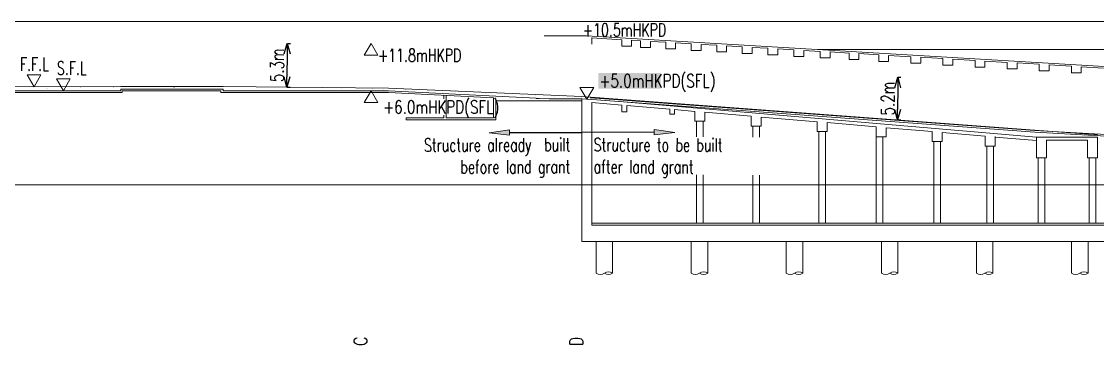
# Model space of a CAD drawing. Header units: millimetres. Extents: x 829698 to 839067, y 817400 to 823544.
# Drawn here: x 832821 to 833474, y 823348 to 823544 of the extents above; entities that cross this region are included whole.
import ezdxf
from ezdxf.enums import TextEntityAlignment as Align

# ---------------------------------------------------------------- set-up
doc = ezdxf.new("R2010")
doc.units = ezdxf.units.MM
for name, color, linetype, lineweight in [('01-feature', 8, 'Continuous', 13), ('01-section mark', 7, 'Continuous', 20), ('01-txt', 7, 'Continuous', 20), ('02-txt', 7, 'Continuous', 25)]:
    doc.layers.add(name, color=color, linetype=linetype, lineweight=lineweight)
doc.layers.add('viewport', color=2, linetype='Continuous', lineweight=20, plot=False)
doc.styles.add('ROMANS', font='romans.shx', dxfattribs={"width": 0.75})
doc.styles.add('romas0.7', font='romans.shx', dxfattribs={"width": 0.7})
doc.styles.get("Standard").update_dxf_attribs({"font": 'arial.ttf'})
doc.dimstyles.new('ISO-25', dxfattribs={"dimtxt": 2.5, "dimasz": 2.5, "dimexe": 1.25, "dimexo": 0.625, "dimtad": 1, "dimtxsty": 'Standard', "dimcen": 2.5, "dimadec": 0, "dimazin": 0, "dimtfac": 1, "dimtmove": 0, "dimatfit": 3, "dimfxl": 1, "dimarcsym": 0})

# ---------------------------------------------------------------- blocks, each defined once
blk = doc.blocks.new('_Open30')
at = {"color": 0, "linetype": 'ByBlock', "lineweight": -2}
for p, q in [((-1, 0.27), (0, 0)), ((0, 0), (-1, -0.27)), ((0, 0), (-1, 0))]:
    blk.add_line(p, q, dxfattribs=at)
blk = doc.blocks.new('*D87')
at = {"layer": '01-txt', "color": 0, "lineweight": -2, "ltscale": 4, "transparency": 16777216}
for p, q in [((832982.5, 823530.83), (832984.34, 823530.81)), ((832982.27, 823524.43), (832982.13, 823510.59)), ((832982.07, 823504.2), (832984.07, 823504.18))]:
    blk.add_line(p, q, dxfattribs=at)
at = {"layer": 'Defpoints', "color": 0, "ltscale": 4, "transparency": 16777216}
for p in [(832982.04, 823530.83, 1), (832981.77, 823504.2), (832982.07, 823504.2)]:
    blk.add_point(p, dxfattribs=at)
at = {"layer": '01-txt', "color": 0, "lineweight": -2, "ltscale": 4, "transparency": 16777216, "xscale": 6.4, "yscale": 6.4, "zscale": 6.4}
for p, rotation in [((832982.34, 823530.83), 89.42972564404175), ((832982.07, 823504.2), 269.4297256440418)]:
    blk.add_blockref('_Open30', p, dxfattribs=dict(at, rotation=rotation))
at = {"layer": '01-txt', "color": 0, "ltscale": 4, "transparency": 16777216, "insert": (832976.2, 823517.57), "char_height": 8, "attachment_point": 5, "rotation": 89.42973, "style": 'ROMANS'}
blk.add_mtext('5.3m', dxfattribs=at)
blk = doc.blocks.new('*D88')
at = {"layer": '01-txt', "color": 0, "lineweight": -2, "ltscale": 4, "transparency": 16777216}
for p, q in [((833353.07, 823503.92), (833353.06, 823490.77)), ((833353.07, 823510.32), (833355.07, 823510.32)), ((833353.05, 823484.37), (833355.05, 823484.37))]:
    blk.add_line(p, q, dxfattribs=at)
at = {"layer": 'Defpoints', "color": 0, "ltscale": 4, "transparency": 16777216}
for p in [(833353.04, 823510.32), (833353.05, 823484.37), (833353.05, 823484.37)]:
    blk.add_point(p, dxfattribs=at)
at = {"layer": '01-txt', "color": 0, "lineweight": -2, "ltscale": 4, "transparency": 16777216, "xscale": 6.4, "yscale": 6.4, "zscale": 6.4}
for p, rotation in [((833353.07, 823510.32), 89.95412418910693), ((833353.05, 823484.37), 269.9541241891069)]:
    blk.add_blockref('_Open30', p, dxfattribs=dict(at, rotation=rotation))
at = {"layer": '01-txt', "color": 0, "ltscale": 4, "transparency": 16777216, "insert": (833347.06, 823497.35), "char_height": 8, "attachment_point": 5, "rotation": 89.95412, "style": 'ROMANS'}
blk.add_mtext('5.2m', dxfattribs=at)

msp = doc.modelspace()

# ---------------------------------------------------------------- hatches: boundary and pattern name
at = {"layer": '01-section mark'}
h = msp.add_hatch(color=256, dxfattribs=at)
h.dxf.hatch_style = 2
h.paths.add_polyline_path([(833104.931, 823476.604), (833117.373, 823475.064), (833117.346, 823478.354)])
h = msp.add_hatch(color=256, dxfattribs=at)
h.dxf.hatch_style = 2
h.paths.add_polyline_path([(833217.634, 823476.776), (833205.196, 823475.198), (833205.214, 823478.488)])

# ---------------------------------------------------------------- linework, layer by layer
at = {"layer": '01-feature'}
for p, q in [((833164.103, 823535.33, 1), (833138.311, 823535.33, 1)), ((833521.481, 823514.33, 1), (833164.103, 823535.33, 1)), ((833167.282, 823530.33, 1), (833167.282, 823534.142, 1)), ((833304.502, 823527.08, 1), (833576.049, 823527.08, 1)), ((832881.274, 823504.58), (832155.502, 823503.58)), ((832943.373, 823504.58), (832881.274, 823504.58)), ((832943.373, 823504.58), (833043.84, 823503.58)), ((833161.282, 823498.654), (833043.84, 823503.58)), ((833161.282, 823498.654), (833474.421, 823475.33)), ((833141.57, 823495.993), (833161.282, 823495.993, 1)), ((833167.282, 823494.91, 1), (833185.481, 823493.356, 1)), ((833184.071, 823495.483, 1), (833437.481, 823473.831, 1)), ((833185.481, 823489.363, 1), (833185.481, 823493.356, 1)), ((833188.481, 823493.099, 1), (833214.611, 823490.867, 1)), ((833188.481, 823489.363, 1), (833188.481, 823493.099, 1)), ((833214.611, 823487.874, 1), (833214.611, 823490.867, 1)), ((833188.481, 823489.363, 1), (833185.481, 823489.363, 1)), ((833214.611, 823487.874, 1), (833217.611, 823487.874, 1)), ((833217.611, 823490.61, 1), (833217.611, 823487.874, 1)), ((833217.611, 823490.61, 1), (833229.881, 823489.562, 1)), ((833229.881, 823483.569, 1), (833229.881, 823489.562, 1)), ((833235.881, 823489.049, 1), (833235.881, 823483.569, 1)), ((833235.881, 823489.049, 1), (833264.091, 823486.639, 1)), ((833264.091, 823480.646, 1), (833264.091, 823486.639, 1)), ((833270.091, 823486.126, 1), (833270.091, 823480.646, 1)), ((833270.091, 823486.126, 1), (833304.166, 823483.215, 1)), ((833235.881, 823483.569, 1), (833229.881, 823483.569, 1)), ((833230.881, 823483.569, 1), (833230.881, 823421.68, 1)), ((833234.881, 823483.569, 1), (833234.881, 823421.68, 1)), ((833270.091, 823480.646, 1), (833264.091, 823480.646, 1)), ((833265.091, 823480.646, 1), (833265.091, 823421.68, 1)), ((833269.091, 823480.646, 1), (833269.091, 823421.68, 1)), ((833304.166, 823477.222, 1), (833304.166, 823483.215, 1)), ((833310.162, 823482.703, 1), (833310.166, 823477.222, 1)), ((833310.162, 823482.703, 1), (833340.056, 823480.148, 1)), ((833340.056, 823474.156, 1), (833340.056, 823480.148, 1)), ((833346.056, 823479.636, 1), (833346.056, 823474.156, 1)), ((833346.056, 823479.636, 1), (833374.016, 823477.247, 1)), ((833310.166, 823477.222, 1), (833304.166, 823477.222, 1)), ((833305.166, 823477.222, 1), (833305.166, 823421.68, 1)), ((833309.166, 823477.222, 1), (833309.166, 823421.68, 1)), ((833340.056, 823477.216, 1), (833340.056, 823477.007, 1)), ((833340.056, 823474.306, 1), (833340.056, 823421.68, 1)), ((833346.056, 823474.156, 1), (833340.056, 823474.156, 1)), ((833344.056, 823474.156, 1), (833344.056, 823421.68, 1)), ((833374.016, 823471.254, 1), (833374.016, 823477.247, 1)), ((833380.016, 823471.254, 1), (833374.016, 823471.254, 1)), ((833375.016, 823471.254, 1), (833375.016, 823421.68, 1)), ((833379.016, 823471.254, 1), (833379.016, 823421.68, 1)), ((833380.015, 823476.734, 1), (833380.016, 823471.254, 1)), ((833380.015, 823476.734, 1), (833406.215, 823474.496, 1)), ((833406.215, 823468.503, 1), (833406.215, 823474.496, 1)), ((833412.215, 823474.234, 1), (833412.215, 823468.503, 1)), ((833412.215, 823473.983, 1), (833437.481, 823471.824, 1)), ((833437.481, 823473.83, 1), (833437.481, 823461.33, 1)), ((833412.215, 823468.503, 1), (833406.215, 823468.503, 1)), ((833407.216, 823468.503, 1), (833407.216, 823421.68, 1)), ((833411.216, 823468.503, 1), (833411.216, 823421.68, 1)), ((833438.481, 823461.33, 1), (833438.481, 823421.68, 1)), ((833442.481, 823461.33, 1), (833442.481, 823421.68, 1)), ((833469.421, 823461.33, 1), (833469.421, 823421.68, 1)), ((833473.421, 823461.33, 1), (833473.421, 823421.68, 1)), ((833167.282, 823421.68, 1), (833641.927, 823421.68, 1)), ((833167.282, 823420.455, 1), (833641.927, 823420.455, 1)), ((833169.927, 823410.087, 1), (833169.927, 823391.241, 1)), ((833179.927, 823410.455, 1), (833179.927, 823391.241, 1)), ((833227.677, 823410.087, 1), (833227.677, 823391.241, 1)), ((833237.677, 823410.455, 1), (833237.677, 823391.241, 1)), ((833285.427, 823410.087, 1), (833285.427, 823391.241, 1)), ((833295.427, 823410.455, 1), (833295.427, 823391.241, 1)), ((833343.177, 823410.087, 1), (833343.177, 823391.241, 1)), ((833353.177, 823410.455, 1), (833353.177, 823391.241, 1)), ((833400.927, 823410.087, 1), (833400.927, 823391.241, 1)), ((833410.927, 823410.455, 1), (833410.927, 823391.241, 1)), ((833458.677, 823410.087, 1), (833458.677, 823391.241, 1)), ((833468.677, 823410.455, 1), (833468.677, 823391.241, 1))]:
    msp.add_line(p, q, dxfattribs=at)
at = {"layer": '01-feature', "elevation": 1}
for points in [[(833185.481, 823533.072), (833167.282, 823534.142)], [(833191.481, 823532.72), (833191.481, 823529.074), (833185.481, 823529.074), (833185.481, 823533.072)], [(833478.073, 823515.879), (833464.573, 823516.673), (833464.573, 823513.027), (833458.573, 823513.027), (833458.573, 823517.025), (833445.073, 823517.818), (833445.073, 823514.173), (833439.073, 823514.173), (833439.073, 823518.171), (833425.573, 823518.964), (833425.573, 823515.319), (833419.573, 823515.319), (833419.573, 823519.317), (833406.073, 823520.11), (833406.073, 823516.464), (833400.073, 823516.464), (833400.073, 823520.463), (833386.573, 823521.256), (833386.573, 823517.61), (833380.573, 823517.61), (833380.573, 823521.609), (833367.073, 823522.402), (833367.073, 823518.756), (833361.073, 823518.756), (833361.073, 823522.754), (833347.573, 823523.548), (833347.573, 823519.902), (833341.573, 823519.902), (833341.573, 823523.9), (833329.565, 823524.606), (833329.565, 823520.96), (833323.565, 823520.96), (833323.565, 823524.958), (833311.995, 823525.638), (833311.995, 823521.993), (833305.995, 823521.993), (833305.995, 823525.991), (833296.089, 823526.573), (833296.089, 823522.927), (833290.089, 823522.927), (833290.089, 823526.926), (833280.297, 823527.501), (833280.297, 823523.855), (833274.297, 823523.855), (833274.297, 823527.854), (833264.691, 823528.418), (833264.691, 823524.772), (833258.691, 823524.772), (833258.691, 823528.771), (833249.18, 823529.329), (833249.18, 823525.684), (833243.18, 823525.684), (833243.18, 823529.682), (833233.674, 823530.241), (833233.674, 823526.595), (833227.674, 823526.595), (833227.674, 823530.593), (833218.218, 823531.149), (833218.218, 823527.503), (833212.218, 823527.503), (833212.218, 823531.501), (833202.887, 823532.05), (833202.887, 823528.404), (833196.887, 823528.404), (833196.887, 823532.402), (833191.481, 823532.72)], [(833166.382, 823497.783), (833183.465, 823496.53), (833436.447, 823477.98), (833519.642, 823473.23), (833550.384, 823472.03), (833599.168, 823469.83), (833667.162, 823467.78), (833724.402, 823467.08), (833788.43, 823467.08), (833838.564, 823467.38), (833886.367, 823468.23), (833934.59, 823469.63), (833985.465, 823471.63), (833994.835, 823471.78), (834025.01, 823473.23), (834058.391, 823474.28), (834106.312, 823474.88), (834136.364, 823475.08)], [(833141.57, 823497.048), (833161.282, 823497.154)], [(833167.285, 823496.714), (833161.282, 823497.154), (833161.282, 823410.455)], [(833167.282, 823494.91), (833167.282, 823420.455)], [(833167.285, 823496.714), (833436.382, 823476.982), (833519.594, 823472.231), (833550.342, 823471.031), (833599.13, 823468.831), (833667.141, 823466.781), (833724.396, 823466.08), (833788.433, 823466.08), (833838.576, 823466.38), (833886.391, 823467.231), (833934.624, 823468.631), (833985.493, 823470.631), (833994.867, 823470.781), (834025.05, 823472.231), (834058.413, 823473.281), (834106.321, 823473.88), (834123.994, 823474.08)], [(833437.481, 823473.83), (833474.421, 823473.83), (833474.421, 823461.33)], [(833443.481, 823461.33), (833443.481, 823472.08), (833468.421, 823472.08), (833468.421, 823461.33)], [(833437.481, 823461.33), (833443.481, 823461.33)], [(833468.421, 823461.33), (833474.421, 823461.33)], [(833161.282, 823410.455), (833622.927, 823410.455), (833631.927, 823401.455), (833982.011, 823401.455), (834005.011, 823424.455), (834562.638, 823424.455)]]:
    msp.add_lwpolyline(points, dxfattribs=at)
at = {"layer": '01-feature', "const_width": 0.005, "elevation": 1}
msp.add_lwpolyline([(832155.502, 823502.58), (832180.606, 823502.73), (832230.606, 823503.08), (832280.606, 823503.33), (832330.606, 823503.58), (832380.606, 823503.63), (832430.606, 823503.33), (832480.606, 823503.08), (832530.606, 823502.705), (832580.606, 823502.33), (832630.606, 823502.08), (832680.606, 823502.33), (832730.606, 823503.08), (832780.606, 823503.33), (832830.606, 823503.58), (832880.606, 823504.08), (832930.606, 823504.33), (832980.606, 823504.33), (833030.606, 823503.33), (833080.606, 823501.83), (833130.606, 823499.08), (833166.382, 823497.783)], dxfattribs=at)
at = {"layer": '01-feature'}
for points in [[(832840.947, 823504.529), (832841.028, 823504.525)], [(832778.106, 823501.08), (832828.106, 823501.08), (832880.606, 823501.08), (832882.049, 823501.08), (832882.049, 823502.08), (832882.712, 823502.08), (832928.106, 823502.08), (832941.954, 823502.08), (832941.954, 823501.08), (832980.606, 823501.08), (833043.84, 823501.08), (833107.563, 823497.799), (833107.563, 823485.58), (833078.771, 823485.58), (833078.771, 823498.282), (833078.771, 823499.282), (833077.332, 823499.356), (833077.332, 823485.58), (833054.593, 823485.58), (833054.593, 823484.33), (833077.332, 823484.33), (833109.002, 823484.33), (833109.002, 823485.58), (833109.002, 823495.993), (833127.174, 823495.993), (833161.282, 823495.993), (833161.282, 823497.154), (833135.272, 823497.372), (833134.912, 823497.387), (833134.552, 823497.402), (833134.192, 823497.417), (833133.832, 823497.432), (833133.472, 823497.447), (833133.472, 823497.465), (833043.84, 823502.08), (832980.606, 823502.08), (832943.373, 823502.08), (832943.373, 823503.08), (832928.106, 823503.08), (832881.274, 823503.08), (832881.274, 823502.08), (832880.606, 823502.08), (832880.606, 823502.08), (832828.106, 823502.08), (832778.106, 823502.08)]]:
    msp.add_lwpolyline(points, dxfattribs=at)
at = {"layer": '01-feature', "elevation": 1}
for points in [[(833169.927, 823391.241, 0.3281706), (833175.006, 823391.241, -0.3389718), (833179.927, 823391.241, -0.3389718), (833175.006, 823391.241, -0.5058307)], [(833227.677, 823391.241, 0.3281706), (833232.756, 823391.241, -0.3389718), (833237.677, 823391.241, -0.3389718), (833232.756, 823391.241, -0.5058307)], [(833285.427, 823391.241, 0.3281706), (833290.506, 823391.241, -0.3389718), (833295.427, 823391.241, -0.3389718), (833290.506, 823391.241, -0.5058307)], [(833343.177, 823391.241, 0.3281706), (833348.256, 823391.241, -0.3389718), (833353.177, 823391.241, -0.3389718), (833348.256, 823391.241, -0.5058307)], [(833400.927, 823391.241, 0.3281706), (833406.006, 823391.241, -0.3389718), (833410.927, 823391.241, -0.3389718), (833406.006, 823391.241, -0.5058307)], [(833458.677, 823391.241, 0.3281706), (833463.756, 823391.241, -0.3389718), (833468.677, 823391.241, -0.3389718), (833463.756, 823391.241, -0.5058307)]]:
    msp.add_lwpolyline(points, format="xyb", dxfattribs=at)
at = {"layer": '01-section mark'}
for points in [[(833104.931, 823476.604), (833117.373, 823475.064), (833117.346, 823478.354)], [(833217.634, 823476.776), (833205.196, 823475.198), (833205.214, 823478.488)]]:
    msp.add_lwpolyline(points, close=True, dxfattribs=at)
at = {"layer": '01-txt', "linetype": 'ByBlock', "lineweight": -2, "ltscale": 4}
for points in [[(833117.36, 823476.709), (833161.282, 823476.776)], [(833205.205, 823476.843), (833161.282, 823476.776)]]:
    msp.add_lwpolyline(points, dxfattribs=at)
at = {"layer": '02-txt', "lineweight": 20, "elevation": 1}
for points in [[(833033.218, 823530.83), (833029.061, 823523.63), (833037.375, 823523.63)], [(833164.284, 823496.934), (833160.127, 823504.134), (833168.44, 823504.134)]]:
    msp.add_lwpolyline(points, close=True, dxfattribs=at)
at = {"layer": '02-txt', "lineweight": 20}
for points in [[(832828.6, 823504.508), (832832.757, 823511.708), (832824.443, 823511.708)], [(832846.344, 823502.08), (832850.501, 823509.28), (832842.187, 823509.28)], [(833033.239, 823502.08), (833037.395, 823494.88), (833029.082, 823494.88)]]:
    msp.add_lwpolyline(points, close=True, dxfattribs=at)

# ---------------------------------------------------------------- texts
at = {"layer": '01-txt', "lineweight": 20, "style": 'ROMANS', "width": 0.7}
for s, p in [('+10.5mHKPD', (833161.834, 823538.99)), ('+11.8mHKPD', (833037.442, 823523.594, 1)), ('F.F.L', (832820.002, 823518.19)), ('S.F.L', (832842.444, 823515.763))]:
    msp.add_text(s, height=8, dxfattribs=at).set_placement(p, align=Align.MIDDLE_LEFT)
at = {"layer": '01-txt', "style": 'ROMANS', "width": 0.75}
for s, p in [('C', (833030.855, 823349.919)), ('D', (833161.9, 823349.919, 1))]:
    msp.add_text(s, height=8, rotation=90, dxfattribs=at).set_placement(p, align=Align.CENTER)
at = {"layer": '01-txt', "lineweight": 20, "insert": (833171.971, 823512.129), "char_height": 8, "attachment_point": 1, "style": 'ROMANS', "bg_fill": 1, "box_fill_scale": 1.1, "bg_fill_color": 256, "bg_fill_true_color": 11067127, "bg_fill_transparency": 0}
msp.add_mtext_dynamic_manual_height_columns('+5.0mHKPD(SFL)', width=36.26378, gutter_width=12.5, heights=[0], dxfattribs=at)

# ---------------------------------------------------------------- dimensions: what is measured, and where the dimension line sits
at = {"layer": '01-txt', "ltscale": 4}
for base, p1, p2, angle, text, picture, middle in [((832982.071, 823504.195), (832982.04, 823530.83, 1), (832981.775, 823504.198), 269.429726, '5.3m', '*D87', (832976.203, 823517.571)), ((833353.053, 823484.37), (833353.037, 823510.32), (833353.053, 823484.37), 269.954124, '5.2m', '*D88', (833347.063, 823497.35))]:
    dim = msp.add_linear_dim(base=base, p1=p1, p2=p2, angle=angle, text=text, dimstyle='ISO-25', override={"dimtxt": 8, "dimasz": 6.4, "dimexe": 2, "dimexo": 2, "dimgap": 2, "dimtxsty": 'ROMANS', "dimblk1": 'Open30', "dimblk2": 'Open30', "dimsah": 1, "dimdle": 1, "dimfxl": 2, "dimfxlon": 1, "dimarcsym": 2}, dxfattribs=at)
    dim.commit()
    dim.dimension.update_dxf_attribs({"geometry": picture, "text_midpoint": middle})

# ---------------------------------------------------------------- next in the draw order: texts
at = {"layer": '01-txt', "lineweight": 20, "insert": (833040.609, 823496.2), "char_height": 8, "attachment_point": 1, "style": 'ROMANS', "bg_fill": 3, "box_fill_scale": 1.1, "bg_fill_color": 256, "bg_fill_transparency": 0}
msp.add_mtext_dynamic_manual_height_columns('+6.0mHKPD(SFL)', width=36.26378, gutter_width=12.5, heights=[0], dxfattribs=at)

# ---------------------------------------------------------------- next in the draw order: linework, layer by layer
at = {"layer": 'viewport', "ltscale": 4}
msp.add_lwpolyline([(834563.153, 823444.887), (832008.696, 823444.887), (832008.696, 823544.108), (834563.153, 823544.108)], close=True, dxfattribs=at)

# ---------------------------------------------------------------- next in the draw order: texts
at = {"layer": '01-section mark', "char_height": 8, "style": 'romas0.7', "bg_fill": 3, "box_fill_scale": 1.1, "bg_fill_color": 256, "bg_fill_transparency": 0}
for s, insert, attachment_point, rotation in [('Structure already  built\\Pbefore land grant', (833154.144, 823473.344), 3, 0.166777), ('Structure to be built\\Pafter land grant', (833168.421, 823473.344), 1, 359.833223)]:
    msp.add_mtext_dynamic_manual_height_columns(s, width=106.84917, gutter_width=12.5, heights=[0], dxfattribs=dict(at, insert=insert, attachment_point=attachment_point, rotation=rotation))

doc.saveas('drawing.dxf')
